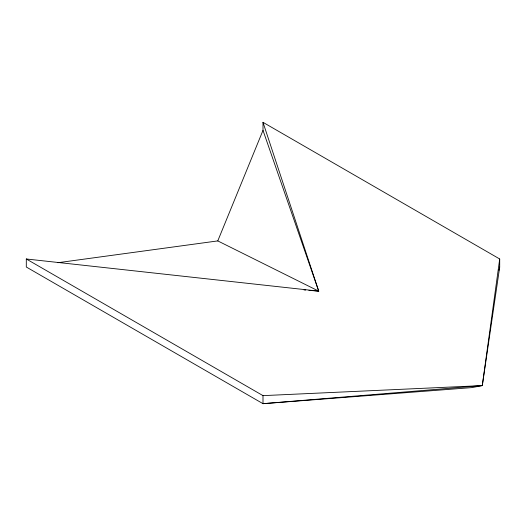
<?xml version="1.0" encoding="UTF-8"?>
<svg xmlns="http://www.w3.org/2000/svg" width="526" height="526" viewBox="0 0 526 526"><rect width="100%" height="100%" fill="white"/><g stroke="black" fill="none" stroke-linecap="round" stroke-linejoin="round"><path stroke-width="0.79" d="M263 122.321L318.723 291.148L26.3 258.983L26.3 267.017L263 403.679L471.855 387.603L482.296 385.591L499.7 258.983L263 122.321L263 130.363L318.723 291.148L308.92 290.339M26.3 258.983L263 395.637L263 403.679L482.296 385.591L499.7 267.017L499.7 258.983M498.964 270.213L499.7 267.017M57.939 262.704L217.777 240.908L263 130.363M263 395.637L482.296 385.591M304.015 289.938L305.652 290.069M217.777 240.908L318.723 291.148"/></g></svg>
